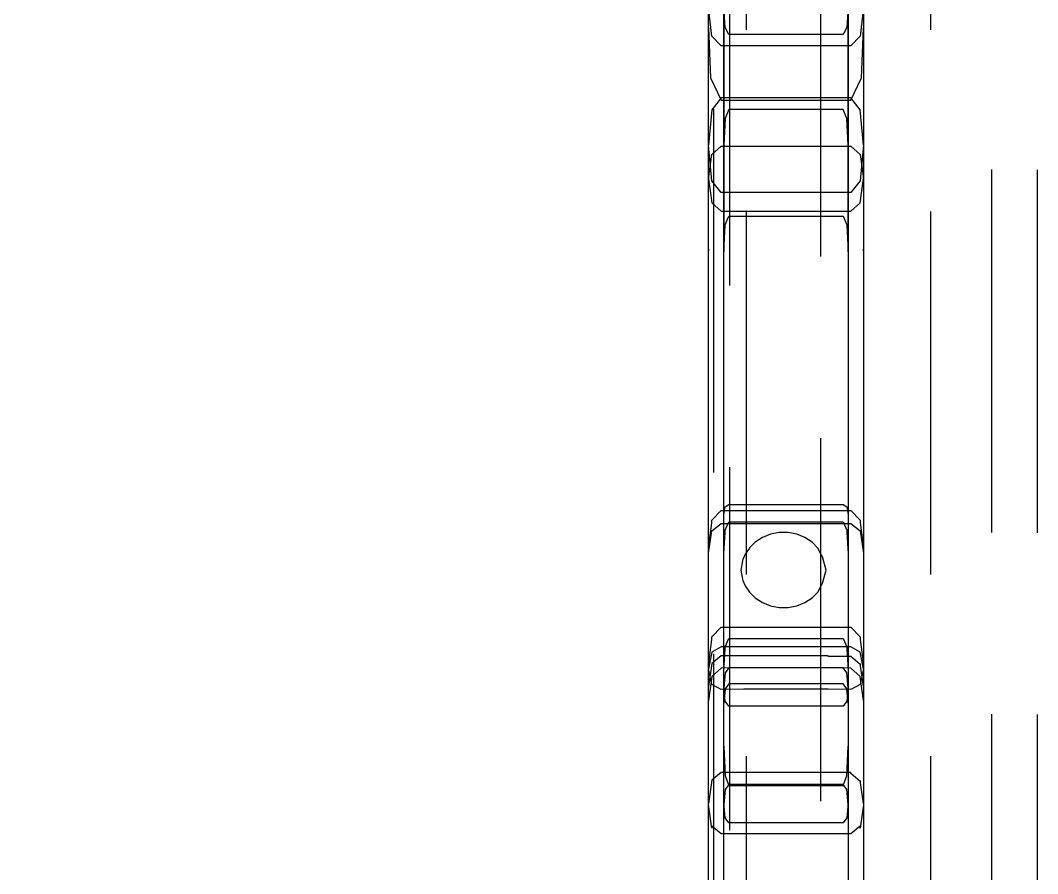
# Model space of a CAD drawing. Header units: millimetres. Extents: x 6321 to 120763, y -355 to 15211.
# Drawn here: x 18437 to 18721.5, y 2199.3 to 2438 of the extents above; entities that cross this region are included whole.
import ezdxf

# ---------------------------------------------------------------- set-up
doc = ezdxf.new("R2010")
doc.units = ezdxf.units.MM
doc.linetypes.add('DASHED', pattern=[19.05, 12.7, -6.35])
doc.layers.add('A-天花投影线', color=61, linetype='Continuous')

# ---------------------------------------------------------------- blocks, each defined once
blk = doc.blocks.new('海龙_1212121182')
at = {"layer": 'A-天花投影线', "linetype": 'DASHED', "ltscale": 8}
blk.add_lwpolyline([(1130.82, -2369.66), (1306.24, -2297.9), (1475.6, -2217.02), (1636.23, -2122.14), (1783.08, -2007.46), (1914.01, -1872.13), (2029.2, -1720.75), (2121.13, -1552.52), (2185.64, -1368.94), (2225.52, -1176.13), (2225.52, -88.61), (2187.58, -88.62), (2121.35, -88.62), (2029.25, -88.61), (1913.94, -88.61), (1782.93, -88.61), (1636.2, -88.61), (1475.53, -88.61), (1306.08, -88.61), (1130.75, -88.61)], dxfattribs=at)
at = {"layer": 'A-天花投影线', "linetype": 'DASHED', "ltscale": 8, "extrusion": (-1, 1.19209e-07, 1.19209e-07)}
for points in [[(399.78, 0), (390.59, 0), (373.53, 0), (345.71, 0), (311.64, 0), (275.82, 0), (244.19, 0), (222.67, 0), (204.14, 0), (181.45, 0), (156.63, 0), (131.71, 0), (112.86, 0), (106.27, 0), (110.01, 0), (100.21, 0), (97.04, 0), (97.13, 0), (97.16, 0), (97.13, 0), (97.04, 0), (100.21, 0), (110.01, 0), (106.27, 0), (112.86, 0), (131.71, 0), (156.64, 0), (181.45, 0), (204.14, 0), (222.67, 0), (244.19, 0), (275.82, 0), (311.64, 0), (345.71, 0), (373.52, 0), (390.59, 0), (399.78, 0), (403.99, 0), (394.38, 0), (391.03, 0), (391.71, 0), (391.55, 0), (391.5, 0), (391.55, 0), (391.71, 0), (391.03, 0), (394.38, 0), (404, 0)], [(363.84, 0), (334.23, 0), (311.58, 0), (291.53, 0), (269.75, 0), (249.59, 0), (234.38, 0), (223.66, 0), (216.96, 0), (227.37, 0), (230.88, 0), (230.94, 0), (230.95, 0), (230.94, 0), (230.88, 0), (227.37, 0), (216.96, 0), (216.22, 0), (223.39, 0), (234.88, 0), (247.1, 0), (260.95, 0), (277.36, 0), (292.24, 0), (301.51, 0), (307.15, 0), (311.14, 0), (312.98, 0), (319.93, 0), (322.25, 0), (322.24, 0), (322.24, 0), (322.24, 0), (322.25, 0), (319.93, 0), (312.99, 0), (306.04, 0), (303.72, 0), (303.72, 0), (303.72, 0), (303.72, 0), (303.72, 0), (306.04, 0), (312.98, 0), (312.14, 0), (308.42, 0), (301.58, 0), (292.77, 0), (283.1, 0), (277.63, 0), (271.91, 0), (268.33, 0), (267.13, 0), (267.13, 0), (267.13, 0), (267.13, 0), (267.14, 0), (269.27, 0), (275.67, 0), (278.57, 0), (283.1, 0), (292.77, 0), (301.58, 0), (308.42, 0), (312.15, 0), (312.99, 0), (311.15, 0), (307.16, 0), (301.53, 0), (292.27, 0), (277.38, 0), (260.96, 0), (247.1, 0), (234.88, 0), (223.39, 0), (216.22, 0), (216.96, 0), (206.58, 0), (203.16, 0), (203.21, 0), (203.23, 0), (203.21, 0), (203.16, 0), (206.58, 0), (216.96, 0), (223.66, 0), (234.38, 0), (249.59, 0), (269.75, 0), (291.53, 0), (311.58, 0), (334.23, 0), (363.84, 0), (395, 0), (422.32, 0), (445.58, 0), (464.59, 0), (481.44, 0), (498.25, 0), (512.22, 0), (520.58, 0), (524.9, 0), (526.77, 0), (533.31, 0), (532.77, 0), (534.91, 0), (534.9, 0), (534.9, 0), (534.9, 0), (534.91, 0), (532.76, 0), (533.29, 0), (526.69, 0), (524.78, 0), (520.5, 0), (512.21, 0), (498.25, 0), (481.44, 0), (464.59, 0), (445.58, 0), (422.32, 0), (395, 0)], [(371.42, 0), (358.82, 0), (342.56, 0), (351.78, 0), (357.54, 0), (357.54, 0), (357.54, 0), (357.54, 0), (357.54, 0), (351.78, 0), (342.56, 0), (358.82, 0), (371.42, 0), (374.92, 0), (382.44, 0), (384.95, 0), (384.95, 0), (384.95, 0), (384.95, 0), (384.95, 0), (382.44, 0), (374.92, 0)], [(671.24, 0), (662.54, 0), (651.28, 0), (638.63, 0), (625.73, 0), (614.98, 0), (608.76, 0), (605.61, 0), (604.07, 0), (600.26, 0), (598.99, 0), (598.99, 0), (598.99, 0), (598.99, 0), (598.99, 0), (600.26, 0), (604.07, 0), (606.06, 0), (613.46, 0), (626.76, 0), (646.42, 0), (668.09, 0), (687.44, 0), (704.45, 0), (719.11, 0), (730.66, 0), (738.36, 0), (742.32, 0), (742.69, 0), (737.98, 0), (726.7, 0), (710.49, 0), (691, 0), (666.87, 0), (636.72, 0), (602.62, 0), (566.6, 0), (533.38, 0), (507.66, 0), (485.16, 0), (461.57, 0), (438.79, 0), (418.67, 0), (402.11, 0), (390, 0), (383.62, 0), (384.26, 0), (392.32, 0), (408.19, 0), (430.25, 0), (456.87, 0), (482.05, 0), (499.81, 0), (511.27, 0), (517.55, 0), (520.31, 0), (521.21, 0), (520.86, 0), (519.88, 0), (518.35, 0), (516.31, 0), (511.78, 0), (505.3, 0), (497.98, 0), (490.89, 0), (485.66, 0), (483.92, 0), (483.92, 0), (483.92, 0), (483.92, 0), (483.92, 0), (485.66, 0), (490.89, 0), (497.98, 0), (505.3, 0), (511.78, 0), (516.31, 0), (518.35, 0), (519.88, 0), (520.86, 0), (521.21, 0), (523.37, 0), (523.11, 0), (523.87, 0), (523.87, 0), (523.87, 0), (523.87, 0), (523.87, 0), (523.11, 0), (523.37, 0), (521.21, 0), (519.04, 0), (518.32, 0), (518.32, 0), (518.32, 0), (518.32, 0), (518.32, 0), (519.04, 0), (521.21, 0), (520.31, 0), (517.55, 0), (511.27, 0), (499.81, 0), (482.05, 0), (456.87, 0), (430.25, 0), (408.19, 0), (392.32, 0), (384.26, 0), (379.85, 0), (378.37, 0), (378.37, 0), (378.37, 0), (378.37, 0), (378.37, 0), (379.85, 0), (384.26, 0), (388.68, 0), (390.15, 0), (390.15, 0), (390.15, 0), (390.15, 0), (390.15, 0), (388.68, 0), (384.26, 0), (383.62, 0), (390, 0), (402.11, 0), (418.67, 0), (438.79, 0), (461.57, 0), (485.16, 0), (507.66, 0), (533.38, 0), (566.6, 0), (602.62, 0), (636.72, 0), (666.87, 0), (691, 0), (710.49, 0), (726.7, 0), (737.98, 0), (742.69, 0), (746.58, 0), (747.88, 0), (747.88, 0), (747.88, 0), (747.88, 0), (747.88, 0), (746.58, 0), (742.69, 0), (738.81, 0), (737.51, 0), (737.51, 0), (737.51, 0), (737.51, 0), (737.51, 0), (738.81, 0), (742.69, 0), (742.32, 0), (738.36, 0), (730.66, 0), (719.11, 0), (704.45, 0), (687.44, 0), (668.09, 0), (646.42, 0), (626.76, 0), (613.46, 0), (606.06, 0), (604.07, 0), (607.89, 0), (609.16, 0), (609.16, 0), (609.16, 0), (609.16, 0), (609.16, 0), (607.89, 0), (604.07, 0), (605.61, 0), (608.76, 0), (614.98, 0), (625.73, 0), (638.63, 0), (651.28, 0), (662.54, 0), (671.24, 0), (672.39, 0), (677.67, 0), (679.43, 0), (679.43, 0), (679.43, 0), (679.43, 0), (679.43, 0), (677.67, 0), (672.39, 0)], [(537.91, 0), (534.74, 0), (525.38, 0), (516.83, 0), (508, 0), (497.84, 0), (488.13, 0), (480.69, 0), (476.64, 0), (473.28, 0), (472.15, 0), (472.15, 0), (472.15, 0), (472.15, 0), (472.15, 0), (473.27, 0), (476.64, 0), (480.69, 0), (488.13, 0), (497.84, 0), (508, 0), (516.82, 0), (525.38, 0), (534.74, 0), (537.91, 0), (539.9, 0), (544.99, 0), (546.64, 0), (546.59, 0), (546.57, 0), (546.59, 0), (546.65, 0), (545, 0), (539.9, 0)], [(922.36, 0), (911.99, 0), (904.29, 0), (895.54, 0), (882.05, 0), (876.78, 0), (865.32, 0), (854.17, 0), (843.79, 0), (832.65, 0), (814.69, 0), (791.49, 0), (764.62, 0), (734.28, 0), (700.67, 0), (665.96, 0), (632.33, 0), (600.36, 0), (570.6, 0), (544.76, 0), (524.58, 0), (509.12, 0), (497.44, 0), (489.67, 0), (485.95, 0), (485.15, 0), (488.16, 0), (487.92, 0), (488.51, 0), (488.51, 0), (488.51, 0), (488.51, 0), (488.51, 0), (487.92, 0), (488.16, 0), (485.15, 0), (485.94, 0), (489.67, 0), (497.44, 0), (509.12, 0), (524.58, 0), (544.76, 0), (570.6, 0), (600.36, 0), (632.33, 0), (665.96, 0), (700.67, 0), (734.28, 0), (764.62, 0), (791.49, 0), (814.69, 0), (832.65, 0), (843.79, 0), (854.17, 0), (865.32, 0), (876.78, 0), (882.05, 0), (895.53, 0), (904.29, 0), (911.99, 0), (922.36, 0), (933.11, 0), (941.98, 0), (949.11, 0), (954.62, 0), (958.34, 0), (960.09, 0), (952.86, 0), (950.45, 0), (950.45, 0), (950.45, 0), (950.45, 0), (950.45, 0), (952.86, 0), (960.09, 0), (958.34, 0), (954.62, 0), (949.11, 0), (941.98, 0), (933.1, 0)], [(522.22, 0), (512.44, 0), (502.61, 0), (499.38, 0), (495.76, 0), (489.51, 0), (485.47, 0), (483.73, 0), (485.68, 0), (486.33, 0), (486.33, 0), (486.33, 0), (486.33, 0), (486.33, 0), (485.68, 0), (483.73, 0), (485.47, 0), (489.51, 0), (495.76, 0), (499.38, 0), (502.61, 0), (512.44, 0), (522.22, 0), (530.97, 0), (537.68, 0), (541.94, 0), (543.36, 0), (543.36, 0), (543.36, 0), (543.36, 0), (543.36, 0), (541.94, 0), (537.68, 0), (530.97, 0)], [(655.4, 0), (643.94, 0), (628.68, 0), (610.1, 0), (588.7, 0), (568.27, 0), (552.59, 0), (543.53, 0), (542.97, 0), (553.64, 0), (557.2, 0), (557.2, 0), (557.2, 0), (557.2, 0), (557.2, 0), (553.64, 0), (542.96, 0), (550.79, 0), (566.91, 0), (589.26, 0), (615.77, 0), (647.53, 0), (685.58, 0), (724.31, 0), (758.06, 0), (786.88, 0), (810.77, 0), (828.97, 0), (840.69, 0), (847.34, 0), (850.34, 0), (849.29, 0), (840.23, 0), (837.13, 0), (837.04, 0), (837.02, 0), (837.04, 0), (837.13, 0), (840.23, 0), (849.29, 0), (850.34, 0), (847.34, 0), (840.68, 0), (828.96, 0), (810.77, 0), (786.88, 0), (758.07, 0), (724.32, 0), (685.59, 0), (647.53, 0), (615.76, 0), (589.24, 0), (566.9, 0), (550.79, 0), (542.97, 0), (532.29, 0), (528.74, 0), (528.74, 0), (528.73, 0), (528.73, 0), (528.73, 0), (532.29, 0), (542.96, 0), (543.54, 0), (552.61, 0), (568.31, 0), (588.72, 0), (610.1, 0), (628.67, 0), (643.94, 0), (655.39, 0), (663.14, 0), (667.26, 0), (660.99, 0), (658.9, 0), (658.9, 0), (658.9, 0), (658.9, 0), (658.9, 0), (660.99, 0), (667.27, 0), (663.14, 0)], [(663.52, 0), (655.65, 0), (644.04, 0), (628.68, 0), (610.05, 0), (588.6, 0), (568.15, 0), (552.52, 0), (543.52, 0), (542.98, 0), (534.68, 0), (531.91, 0), (531.91, 0), (531.91, 0), (531.91, 0), (531.91, 0), (534.68, 0), (542.98, 0), (543.52, 0), (552.52, 0), (568.15, 0), (588.6, 0), (610.05, 0), (628.68, 0), (644.04, 0), (655.65, 0), (663.52, 0), (667.63, 0), (663.55, 0), (662.19, 0), (662.19, 0), (662.19, 0), (662.19, 0), (662.19, 0), (663.55, 0), (667.63, 0)]]:
    blk.add_lwpolyline(points, close=True, dxfattribs=at)
at = {"layer": 'A-天花投影线', "linetype": 'DASHED', "ltscale": 8, "extrusion": (-1, -8.04663e-07, -4.76837e-07)}
for points in [[(584.88, 0), (584.88, 0), (584.88, 0), (584.79, 0), (584.52, 0), (584.09, 0), (583.14, 0), (581.67, 0), (579.66, 0), (577.11, 0), (574.07, 0), (570.6, 0), (566.78, 0), (562.69, 0), (558.36, 0), (553.87, 0), (549.24, 0), (544.52, 0), (539.77, 0), (535.02, 0), (530.33, 0), (525.73, 0), (521.28, 0), (517.03, 0), (513.05, 0), (509.45, 0), (506.3, 0), (503.64, 0), (501.48, 0), (499.84, 0), (498.7, 0), (498.09, 0), (497.99, 0), (497.72, 0), (497.63, 0), (497.63, 0), (497.63, 0), (497.63, 0), (497.63, 0), (497.72, 0), (497.99, 0), (498.09, 0), (498.7, 0), (499.84, 0), (501.48, 0), (503.64, 0), (506.3, 0), (509.45, 0), (513.05, 0), (517.03, 0), (521.28, 0), (525.73, 0), (530.33, 0), (535.02, 0), (539.77, 0), (544.52, 0), (549.24, 0), (553.87, 0), (558.36, 0), (562.69, 0), (566.78, 0), (570.6, 0), (574.07, 0), (577.11, 0), (579.66, 0), (581.67, 0), (583.14, 0), (584.09, 0), (584.52, 0), (584.79, 0), (584.88, 0), (584.88, 0)], [(575.86, 0), (575.86, 0), (575.86, 0), (575.86, 0), (575.95, 0), (576.22, 0), (576.14, 0), (575.64, 0), (574.72, 0), (573.4, 0), (571.66, 0), (569.51, 0), (566.95, 0), (564.04, 0), (560.82, 0), (557.38, 0), (553.79, 0), (550.08, 0), (546.29, 0), (542.45, 0), (538.61, 0), (534.79, 0), (531.05, 0), (527.42, 0), (523.94, 0), (520.63, 0), (517.53, 0), (514.72, 0), (512.27, 0), (510.21, 0), (508.58, 0), (507.39, 0), (506.62, 0), (506.28, 0), (506.55, 0), (506.64, 0), (506.64, 0), (506.64, 0), (506.64, 0), (506.64, 0), (506.55, 0), (506.28, 0), (506.62, 0), (507.39, 0), (508.58, 0), (510.21, 0), (512.27, 0), (514.72, 0), (517.53, 0), (520.63, 0), (523.94, 0), (527.42, 0), (531.05, 0), (534.79, 0), (538.61, 0), (542.45, 0), (546.29, 0), (550.08, 0), (553.79, 0), (557.38, 0), (560.82, 0), (564.04, 0), (566.95, 0), (569.51, 0), (571.66, 0), (573.4, 0), (574.72, 0), (575.64, 0), (576.14, 0), (576.22, 0), (575.95, 0), (575.86, 0)]]:
    blk.add_lwpolyline(points, close=True, dxfattribs=at)
at = {"layer": 'A-天花投影线', "linetype": 'DASHED', "ltscale": 8}
for points in [[(2251.03, -1320.41, 0), (2251.03, -60, 0), (2250.64, -57.74, 0), (2249.51, -55.67, 0), (2247.73, -53.85, 0), (2245.41, -52.32, 0), (2242.62, -51.16, 0), (2239.47, -50.42, 0), (2236.03, -50.16, 0), (2232.59, -50.42, 0), (2229.44, -51.16, 0), (2226.65, -52.32, 0), (2224.33, -53.85, 0), (2222.56, -55.67, 0), (2221.43, -57.74, 0), (2221.03, -60, 0), (2221.03, -1320.41, 0)], [(2269.73, -1395.61, 0), (2292.8, -1290.33, 0), (2307.01, -1072.8, 0), (2311.64, -635.75, 0), (2311.64, -88.62, 0), (2281.66, -88.62, 0), (2230.09, -88.62, 0), (2230.09, -635.17, 0), (2225.51, -1068.61, 0), (2212.04, -1274.66, 0), (2191.46, -1367.81, 0)], [(2257.42, -1391.19, 0), (2280.12, -1287.84, 0), (2294.17, -1072.13, 0), (2298.8, -635.66, 0), (2298.8, -88.62, 0), (2290.23, -88.62, 0), (2281.66, -88.62, 0), (2281.66, -635.54, 0), (2277.04, -1071.26, 0), (2263.18, -1284.57, 0), (2240.97, -1385.37, 0)], [(2258.61, -311.55, 0), (2258.61, -345.68, 0), (2258.61, -373.56, 0), (2258.61, -390.73, 0), (2258.61, -400.03, 0), (2258.61, -404.29, 0), (2258.61, -414.62, 0), (2258.61, -424.98, 0), (2258.61, -435.67, 0), (2258.61, -447.02, 0), (2258.61, -458.68, 0), (2258.61, -470.31, 0), (2258.61, -483.04, 0), (2258.61, -498, 0), (2258.61, -514.25, 0), (2258.61, -530.84, 0), (2258.61, -544.79, 0), (2258.61, -553.14, 0), (2258.61, -557.47, 0), (2258.61, -559.35, 0), (2258.26, -555.14, 0), (2257.22, -553.74, 0), (2252.54, -553.74, 0), (2241.26, -553.74, 0), (2229.99, -553.74, 0), (2225.31, -553.74, 0), (2224.27, -555.14, 0), (2223.92, -559.35, 0), (2223.92, -557.47, 0), (2223.92, -553.14, 0), (2223.92, -544.79, 0), (2223.92, -530.84, 0), (2223.92, -514.25, 0), (2223.92, -498, 0), (2223.92, -483.04, 0), (2223.92, -470.31, 0), (2223.92, -458.68, 0), (2223.92, -447.02, 0), (2223.92, -435.67, 0), (2223.92, -424.98, 0), (2223.92, -414.62, 0), (2223.92, -404.29, 0), (2223.92, -400.03, 0), (2223.92, -390.73, 0), (2223.92, -373.56, 0), (2223.92, -345.68, 0), (2223.92, -311.55, 0)], [(2262.92, -328.8, 0), (2262.92, -343.83, 0), (2262.92, -359.69, 0), (2262.92, -371.64, 0), (2262.92, -374.92, 0), (2262.04, -364.99, 0), (2259.38, -361.68, 0), (2253.08, -361.68, 0), (2241.26, -361.68, 0), (2229.45, -361.68, 0), (2223.15, -361.68, 0), (2220.49, -364.99, 0), (2219.61, -374.92, 0), (2219.61, -367.67, 0), (2219.61, -348.04, 0), (2219.61, -317.21, 0)], [(2262.92, -317.21, 0), (2262.92, -348.05, 0), (2262.92, -367.67, 0), (2262.92, -374.92, 0), (2262.04, -384.85, 0), (2259.38, -388.16, 0), (2253.08, -388.16, 0), (2241.26, -388.16, 0), (2229.45, -388.16, 0), (2223.15, -388.16, 0), (2220.49, -384.85, 0), (2219.61, -374.92, 0), (2219.61, -371.64, 0), (2219.61, -359.69, 0), (2219.61, -343.83, 0), (2219.61, -328.8, 0)], [(2258.61, -339.64, 0), (2258.61, -355.28, 0), (2258.61, -374.31, 0), (2258.61, -396.02, 0), (2258.61, -419.86, 0), (2258.61, -445.32, 0), (2258.61, -469.37, 0), (2258.61, -489.02, 0), (2258.61, -504.96, 0), (2258.61, -517.91, 0), (2258.61, -526.91, 0), (2258.61, -531, 0), (2258.26, -526.93, 0), (2257.22, -525.57, 0), (2252.54, -525.57, 0), (2241.26, -525.57, 0), (2229.99, -525.57, 0), (2225.31, -525.57, 0), (2224.27, -526.93, 0), (2223.92, -531, 0), (2223.92, -526.91, 0), (2223.92, -517.91, 0), (2223.92, -504.96, 0), (2223.92, -489.02, 0), (2223.92, -469.37, 0), (2223.92, -445.32, 0), (2223.92, -419.86, 0), (2223.92, -396.02, 0), (2223.92, -374.31, 0), (2223.92, -355.28, 0), (2223.92, -339.64, 0)], [(2258.61, -317.19, 0), (2258.61, -348.04, 0), (2258.61, -367.67, 0), (2258.61, -374.92, 0), (2258.26, -367.39, 0), (2257.22, -364.89, 0), (2252.54, -364.89, 0), (2241.26, -364.89, 0), (2229.99, -364.89, 0), (2225.31, -364.89, 0), (2224.26, -367.39, 0), (2223.92, -374.92, 0), (2223.92, -367.67, 0), (2223.92, -348.04, 0), (2223.92, -317.19, 0)], [(2258.61, -334.36, 0), (2258.61, -363.95, 0), (2258.61, -395.07, 0), (2258.61, -422.33, 0), (2258.61, -445.54, 0), (2258.61, -464.49, 0), (2258.61, -481.31, 0), (2258.61, -498.13, 0), (2258.61, -512.12, 0), (2258.61, -520.49, 0), (2258.61, -524.81, 0), (2258.61, -526.69, 0), (2258.26, -522.49, 0), (2257.22, -521.09, 0), (2252.54, -521.09, 0), (2241.26, -521.09, 0), (2229.99, -521.09, 0), (2225.31, -521.09, 0), (2224.26, -522.49, 0), (2223.92, -526.69, 0), (2223.92, -524.81, 0), (2223.92, -520.49, 0), (2223.92, -512.12, 0), (2223.92, -498.13, 0), (2223.92, -481.31, 0), (2223.92, -464.49, 0), (2223.92, -445.54, 0), (2223.92, -422.33, 0), (2223.92, -395.07, 0), (2223.92, -363.95, 0), (2223.92, -334.36, 0)], [(2262.92, -336.35, 0), (2262.04, -344.38, 0), (2259.38, -347.06, 0), (2253.08, -347.06, 0), (2241.26, -347.06, 0), (2229.45, -347.06, 0), (2223.15, -347.06, 0), (2220.49, -344.38, 0), (2219.61, -336.35, 0)], [(2223.92, -323.44, 0), (2223.92, -343.94, 0), (2223.92, -363.96, 0), (2223.92, -381.88, 0), (2223.92, -395.44, 0), (2223.92, -402.38, 0), (2223.92, -404.68, 0), (2224.27, -397.19, 0), (2225.31, -394.7, 0), (2229.99, -394.7, 0), (2241.26, -394.7, 0), (2252.54, -394.7, 0), (2257.22, -394.7, 0), (2258.26, -397.19, 0), (2258.61, -404.68, 0), (2258.61, -402.38, 0), (2258.61, -395.44, 0), (2258.61, -381.88, 0), (2258.61, -363.96, 0), (2258.61, -343.94, 0), (2258.61, -323.44, 0)], [(2258.61, -336.32, 0), (2258.26, -342, 0), (2257.22, -343.9, 0), (2252.54, -343.9, 0), (2241.26, -343.9, 0), (2229.99, -343.9, 0), (2225.31, -343.9, 0), (2224.26, -342, 0), (2223.92, -336.32, 0)], [(2262.92, -323.37, 0), (2262.92, -343.85, 0), (2262.92, -363.86, 0), (2262.92, -381.8, 0), (2262.92, -395.36, 0), (2262.92, -402.22, 0), (2262.92, -404.41, 0), (2262.92, -403.99, 0), (2262.92, -415.9, 0), (2262.92, -426.16, 0), (2262.92, -436.12, 0), (2262.92, -447.16, 0), (2262.92, -458.75, 0), (2262.92, -470.36, 0), (2262.92, -483.09, 0), (2262.92, -498.06, 0), (2262.92, -514.3, 0), (2262.92, -530.88, 0), (2262.92, -544.83, 0), (2262.92, -553.19, 0), (2262.92, -557.53, 0), (2262.92, -559.41, 0), (2262.04, -565.97, 0), (2262.04, -565.42, 0), (2259.38, -567.56, 0), (2253.08, -567.56, 0), (2241.26, -567.56, 0), (2229.45, -567.56, 0), (2223.15, -567.56, 0), (2220.49, -565.42, 0), (2220.49, -565.95, 0), (2219.61, -559.35, 0), (2219.61, -557.42, 0), (2219.61, -553.12, 0), (2219.61, -544.81, 0), (2219.61, -530.88, 0), (2219.61, -514.3, 0), (2219.61, -498.06, 0), (2219.61, -483.09, 0), (2219.61, -470.36, 0), (2219.61, -458.75, 0), (2219.61, -447.16, 0), (2219.61, -436.12, 0), (2219.61, -426.16, 0), (2219.61, -415.91, 0), (2219.61, -404, 0), (2219.61, -404.42, 0), (2219.61, -402.22, 0), (2219.61, -395.37, 0), (2219.61, -381.8, 0), (2219.61, -363.86, 0), (2219.61, -343.85, 0), (2219.61, -323.37, 0)], [(2219.61, -602.59, 0), (2219.61, -566.51, 0), (2219.61, -533.25, 0), (2219.61, -507.55, 0), (2219.61, -485.06, 0), (2219.61, -461.45, 0), (2219.61, -438.62, 0), (2219.61, -418.45, 0), (2219.61, -401.88, 0), (2219.61, -389.87, 0), (2219.61, -383.6, 0), (2219.61, -384.26, 0), (2220.49, -391.05, 0), (2223.15, -393.31, 0), (2229.45, -393.31, 0), (2241.26, -393.31, 0), (2253.08, -393.31, 0), (2259.38, -393.31, 0), (2262.04, -391.05, 0), (2262.92, -384.25, 0), (2262.92, -383.6, 0), (2262.92, -389.87, 0), (2262.92, -401.88, 0), (2262.92, -418.45, 0), (2262.92, -438.62, 0), (2262.92, -461.45, 0), (2262.92, -485.06, 0), (2262.92, -507.54, 0), (2262.92, -533.25, 0), (2262.92, -566.51, 0), (2262.92, -602.59, 0)], [(2223.92, -599.12, 0), (2223.92, -568.81, 0), (2223.92, -542.6, 0), (2223.92, -521.61, 0), (2223.92, -505.1, 0), (2223.92, -492.3, 0), (2223.92, -483.44, 0), (2223.92, -478.74, 0), (2223.92, -478.24, 0), (2224.27, -476.08, 0), (2225.31, -475.36, 0), (2229.99, -475.36, 0), (2241.26, -475.36, 0), (2252.54, -475.36, 0), (2257.22, -475.36, 0), (2258.26, -476.08, 0), (2258.61, -478.24, 0), (2258.61, -478.74, 0), (2258.61, -483.44, 0), (2258.61, -492.3, 0), (2258.61, -505.1, 0), (2258.61, -521.61, 0), (2258.61, -542.6, 0), (2258.61, -568.81, 0), (2258.61, -599.12, 0)], [(2223.92, -589.24, 0), (2223.92, -566.91, 0), (2223.92, -550.8, 0), (2223.92, -542.98, 0), (2224.27, -551.28, 0), (2225.31, -554.04, 0), (2229.99, -554.04, 0), (2241.26, -554.04, 0), (2252.54, -554.04, 0), (2257.22, -554.04, 0), (2258.26, -551.28, 0), (2258.61, -542.98, 0), (2258.61, -550.8, 0), (2258.61, -566.91, 0), (2258.61, -589.24, 0)]]:
    blk.add_polyline3d(points, dxfattribs=at)
for points in [[(2219.61, -342.08, 0), (2220.17, -356.04, 0), (2223.15, -362.29, 0), (2229.45, -362.29, 0), (2241.26, -362.29, 0), (2253.08, -362.29, 0), (2259.38, -362.29, 0), (2262.36, -356.05, 0), (2262.92, -342.08, 0), (2262.92, -357.2, 0), (2262.92, -374.95, 0), (2262.92, -396.16, 0), (2262.92, -419.95, 0), (2262.92, -445.45, 0), (2262.92, -469.55, 0), (2262.92, -489.17, 0), (2262.92, -505.06, 0), (2262.92, -518.01, 0), (2262.92, -526.8, 0), (2262.92, -530.23, 0), (2262.04, -523.48, 0), (2259.38, -521.17, 0), (2253.08, -521.11, 0), (2241.26, -521.08, 0), (2229.45, -521.11, 0), (2223.15, -521.17, 0), (2220.49, -523.48, 0), (2219.61, -530.23, 0), (2219.61, -526.81, 0), (2219.61, -518.02, 0), (2219.61, -505.07, 0), (2219.61, -489.17, 0), (2219.61, -469.55, 0), (2219.61, -445.45, 0), (2219.61, -419.95, 0), (2219.61, -396.16, 0), (2219.61, -374.95, 0), (2219.61, -357.2, 0)], [(2219.61, -384.26, 0), (2220.49, -377.46, 0), (2223.15, -375.2, 0), (2229.45, -375.2, 0), (2241.26, -375.2, 0), (2253.08, -375.2, 0), (2259.38, -375.19, 0), (2262.04, -377.46, 0), (2262.92, -384.25, 0), (2262.92, -392.29, 0), (2262.92, -408.2, 0), (2262.92, -430.29, 0), (2262.92, -456.9, 0), (2262.92, -482.06, 0), (2262.92, -499.8, 0), (2262.92, -511.25, 0), (2262.92, -517.53, 0), (2262.92, -520.33, 0), (2262.92, -521.32, 0), (2262.04, -516.74, 0), (2259.38, -515.22, 0), (2253.08, -515.22, 0), (2241.26, -515.22, 0), (2229.45, -515.22, 0), (2223.15, -515.22, 0), (2220.49, -516.74, 0), (2219.61, -521.32, 0), (2219.61, -520.33, 0), (2219.61, -517.54, 0), (2219.61, -511.26, 0), (2219.61, -499.82, 0), (2219.61, -482.07, 0), (2219.61, -456.9, 0), (2219.61, -430.28, 0), (2219.61, -408.2, 0), (2219.61, -392.3, 0)], [(2253.08, -517.9, 0), (2253.08, -517.74, 0), (2241.26, -517.73, 0), (2229.45, -517.74, 0), (2223.15, -517.74, 0), (2220.49, -519.89, 0), (2219.61, -526.33, 0), (2219.61, -523.78, 0), (2219.61, -518.58, 0), (2219.61, -510.28, 0), (2219.61, -507.78, 0), (2219.61, -505.62, 0), (2219.61, -496.92, 0), (2219.61, -487.64, 0), (2220.49, -480.48, 0), (2220.49, -479.76, 0), (2223.15, -477.04, 0), (2229.45, -477.04, 0), (2241.26, -477.04, 0), (2253.08, -477.04, 0), (2259.38, -477.04, 0), (2262.04, -479.75, 0), (2262.04, -480.47, 0), (2262.92, -487.64, 0), (2262.92, -496.92, 0), (2262.92, -505.62, 0), (2262.92, -507.78, 0), (2262.92, -510.28, 0), (2262.92, -518.58, 0), (2262.92, -523.77, 0), (2262.92, -526.34, 0), (2262.04, -519.91, 0), (2262.04, -520.2, 0), (2259.38, -517.96, 0)], [(2220.49, -525.73, 0), (2219.61, -521.24, 0), (2219.61, -520.81, 0), (2219.61, -515.21, 0), (2219.61, -509.75, 0), (2219.61, -503.57, 0), (2219.61, -495.82, 0), (2219.61, -491.55, 0), (2219.61, -488.97, 0), (2220.49, -482.78, 0), (2223.15, -480.71, 0), (2229.45, -480.71, 0), (2241.26, -480.71, 0), (2253.08, -480.71, 0), (2259.38, -480.71, 0), (2262.04, -482.78, 0), (2262.92, -489.01, 0), (2262.92, -491.55, 0), (2262.92, -495.8, 0), (2262.92, -503.55, 0), (2262.92, -509.74, 0), (2262.92, -515.21, 0), (2262.92, -520.8, 0), (2262.92, -521.24, 0), (2262.04, -525.73, 0), (2259.38, -527.15, 0), (2253.08, -527.06, 0), (2241.26, -527.04, 0), (2229.45, -527.06, 0), (2223.15, -527.15, 0)], [(2224.26, -530.38, 0), (2223.92, -526.16, 0), (2223.92, -523.24, 0), (2223.92, -517.82, 0), (2223.92, -509.75, 0), (2223.92, -500.43, 0), (2223.92, -491.25, 0), (2223.92, -489.5, 0), (2223.92, -489.18, 0), (2224.26, -483.12, 0), (2224.26, -482.56, 0), (2225.31, -480.25, 0), (2229.99, -480.25, 0), (2241.26, -480.25, 0), (2252.54, -480.25, 0), (2257.22, -480.25, 0), (2258.26, -482.56, 0), (2258.26, -483.12, 0), (2258.61, -489.18, 0), (2258.61, -489.5, 0), (2258.61, -491.25, 0), (2258.61, -500.43, 0), (2258.61, -509.75, 0), (2258.61, -517.82, 0), (2258.61, -523.24, 0), (2258.61, -526.16, 0), (2258.26, -530.38, 0), (2257.22, -531.79, 0), (2252.54, -531.79, 0), (2241.26, -531.79, 0), (2229.99, -531.79, 0), (2225.31, -531.79, 0)], [(2229.19, -490.82, 0), (2229.1, -491.18, 0), (2228.61, -493.72, 0), (2229.1, -496.25, 0), (2229.19, -496.64, 0), (2229.83, -498.18, 0), (2231.03, -499.9, 0), (2232.69, -501.54, 0), (2234.7, -502.83, 0), (2236.97, -503.72, 0), (2239.4, -504.18, 0), (2241.88, -504.18, 0), (2244.31, -503.72, 0), (2246.58, -502.83, 0), (2248.59, -501.54, 0), (2250.19, -499.89, 0), (2251.24, -497.93, 0), (2251.44, -497.38, 0), (2252.53, -493.72, 0), (2251.44, -490.05, 0), (2251.24, -489.53, 0), (2250.19, -487.59, 0), (2248.59, -485.95, 0), (2248.59, -485.91, 0), (2246.58, -484.61, 0), (2244.31, -483.72, 0), (2241.88, -483.26, 0), (2239.4, -483.26, 0), (2236.97, -483.72, 0), (2234.7, -484.61, 0), (2232.69, -485.9, 0), (2231.03, -487.54, 0), (2231.03, -487.57, 0), (2229.83, -489.28, 0)], [(2253.08, -550.4, 0), (2241.26, -550.39, 0), (2229.45, -550.39, 0), (2223.15, -550.4, 0), (2220.49, -552.55, 0), (2219.61, -558.99, 0), (2219.61, -556.44, 0), (2219.61, -551.24, 0), (2219.61, -542.94, 0), (2219.61, -540.44, 0), (2219.61, -538.28, 0), (2219.61, -529.57, 0), (2219.61, -520.3, 0), (2220.49, -513.13, 0), (2220.49, -512.42, 0), (2223.15, -509.7, 0), (2229.45, -509.7, 0), (2241.26, -509.7, 0), (2253.08, -509.7, 0), (2259.38, -509.69, 0), (2262.04, -512.4, 0), (2262.04, -513.13, 0), (2262.92, -520.29, 0), (2262.92, -529.57, 0), (2262.92, -538.28, 0), (2262.92, -540.43, 0), (2262.92, -542.94, 0), (2262.92, -551.24, 0), (2262.92, -556.43, 0), (2262.92, -558.99, 0), (2262.04, -552.56, 0), (2262.04, -552.84, 0), (2259.38, -550.6, 0), (2259.38, -550.41, 0)], [(2224.27, -563.04, 0), (2223.92, -558.81, 0), (2223.92, -555.9, 0), (2223.92, -550.47, 0), (2223.92, -542.41, 0), (2223.92, -533.08, 0), (2223.92, -523.9, 0), (2223.92, -522.16, 0), (2223.92, -521.84, 0), (2224.27, -515.78, 0), (2224.27, -515.22, 0), (2225.31, -512.91, 0), (2229.99, -512.91, 0), (2241.26, -512.91, 0), (2252.54, -512.91, 0), (2257.22, -512.91, 0), (2258.26, -515.22, 0), (2258.26, -515.78, 0), (2258.61, -521.84, 0), (2258.61, -522.16, 0), (2258.61, -523.9, 0), (2258.61, -533.08, 0), (2258.61, -542.41, 0), (2258.61, -550.47, 0), (2258.61, -555.9, 0), (2258.61, -558.81, 0), (2258.26, -563.04, 0), (2257.22, -564.45, 0), (2252.54, -564.45, 0), (2241.26, -564.45, 0), (2229.99, -564.45, 0), (2225.31, -564.45, 0)]]:
    blk.add_polyline3d(points, close=True, dxfattribs=at)

msp = doc.modelspace()

# ---------------------------------------------------------------- block references
at = {"layer": 'A-天花投影线', "linetype": 'DASHED', "ltscale": 8}
msp.add_blockref('海龙_1212121182', (16409.82, 2777.99, 0), dxfattribs=at)

doc.saveas('drawing.dxf')
